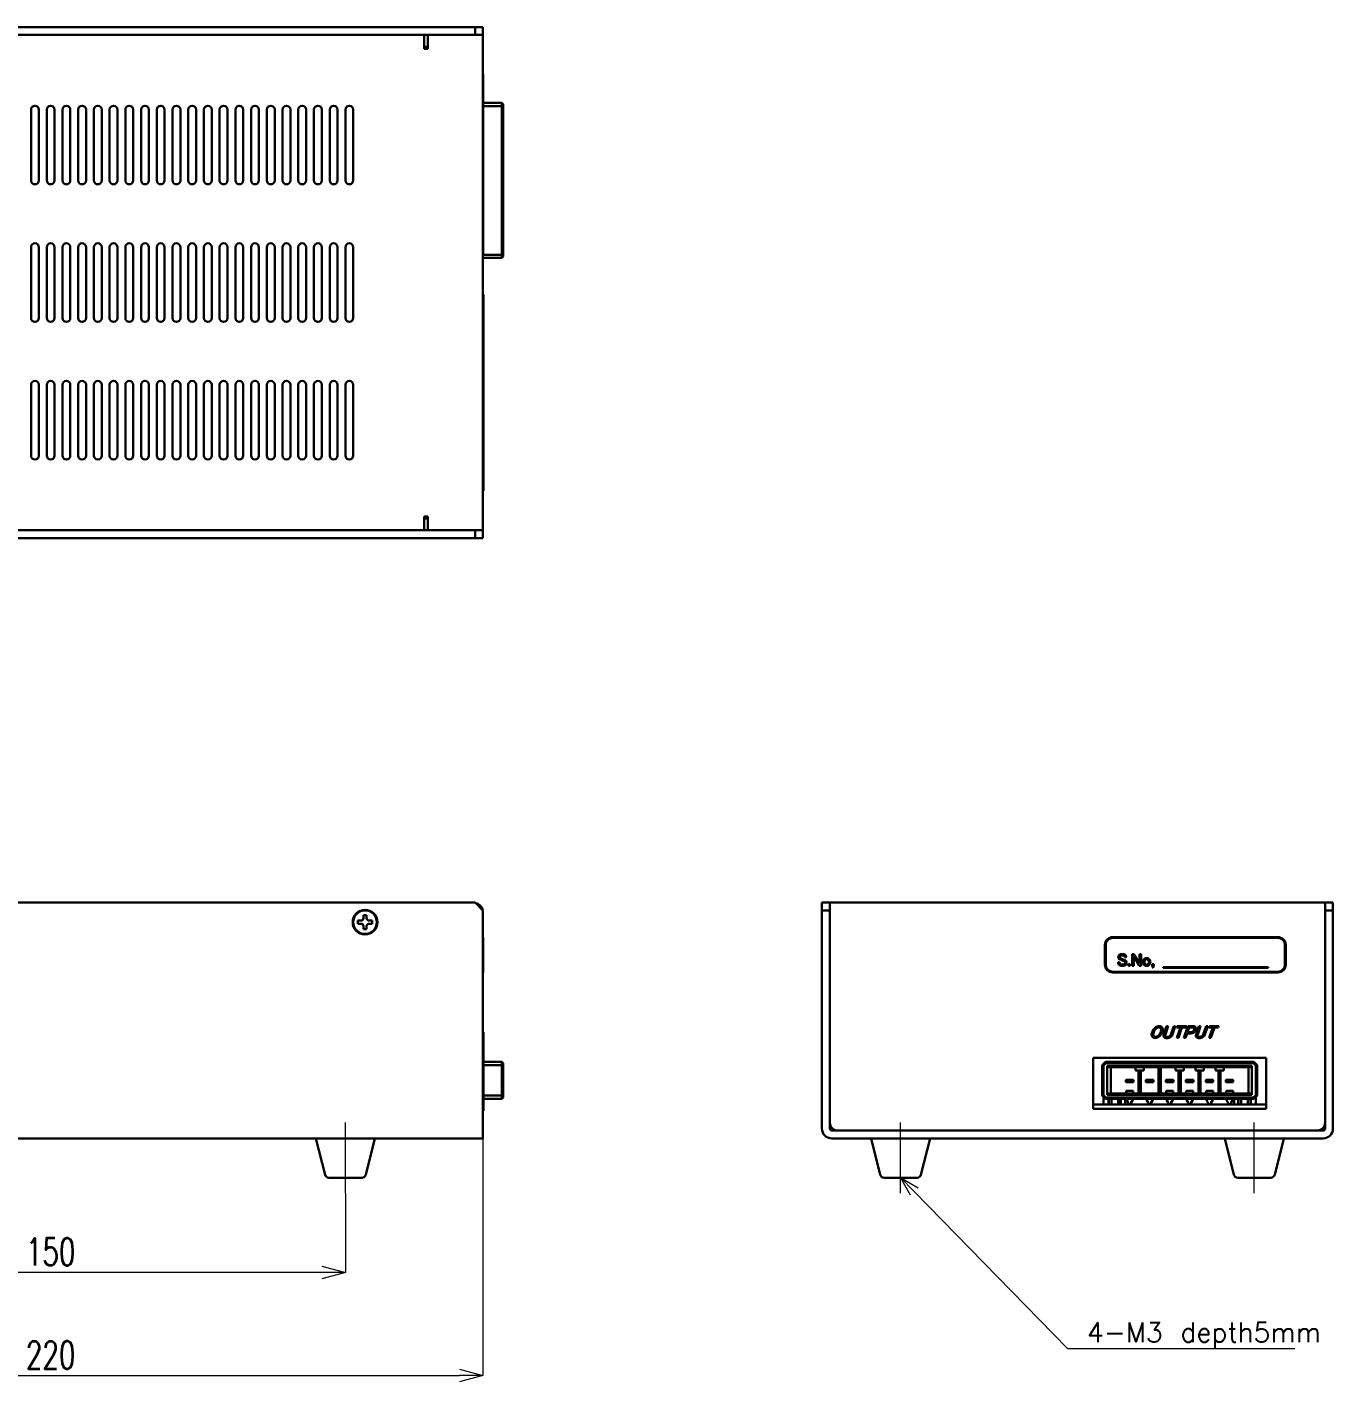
# Model space of a CAD drawing. Header units: millimetres. Extents: x 225 to 887, y 152 to 497.
# Drawn here: x 554.3 to 886.6, y 152.3 to 496.9 of the extents above; entities that cross this region are included whole.
import ezdxf
from ezdxf import colors
from ezdxf.entities.mleader import LeaderData, LeaderLine
from ezdxf.math import Vec2, Vec3

# ---------------------------------------------------------------- set-up
doc = ezdxf.new("R2010")
doc.units = ezdxf.units.MM
doc.layers.get('0').update_dxf_attribs({"lineweight": 30})
doc.layers.get('Defpoints').update_dxf_attribs({"lineweight": 9})
doc.layers.add('0 @ 2', color=7, linetype='Continuous', lineweight=30)
doc.layers.add('寸法', color=7, linetype='Continuous', lineweight=15)
doc.styles.add('SLDTEXTSTYLE0', font='TXT', dxfattribs={"width": 0.7, "bigfont": 'bigfont'})
doc.styles.get("Standard").update_dxf_attribs({"font": 'txt', "bigfont": 'extfont2.shx'})
doc.dimstyles.new('SLDDIMSTYLE0', dxfattribs={"dimtxt": 7, "dimasz": 6, "dimexe": 0, "dimexo": 0.0625, "dimgap": 1.75, "dimtad": 3, "dimdec": 4, "dimrnd": 1e-09, "dimzin": 12, "dimdsep": 46, "dimtxsty": 'SLDTEXTSTYLE0', "dimblk1": 'OPEN30', "dimblk2": 'OPEN30', "dimsah": 1, "dimcen": 0.09, "dimadec": 0, "dimazin": 3, "dimtfac": 1, "dimtdec": 4, "dimtofl": 0, "dimtmove": 0, "dimatfit": 3, "dimldrblk": 'OPEN30', "dimfxl": 1, "dimfrac": 2, "dimtolj": 1, "dimtzin": 12, "dimarcsym": 0})

# ---------------------------------------------------------------- blocks, each defined once
blk = doc.blocks.new('A$C36E85866')
for p, q in [((227.32, 280.2), (443.32, 280.2)), ((443.32, 278.2), (443.32, 280.2)), ((443.32, 280.2), (445.32, 280.2)), ((445.32, 280.2), (445.32, 278.2)), ((227.32, 278.2), (443.32, 278.2)), ((430.32, 278.2), (430.32, 275.7)), ((431.32, 278.2), (431.32, 274.7)), ((431.32, 278.2), (442.82, 278.2)), ((443.38, 278.2), (443.32, 278.2)), ((443.38, 278.2), (445.25, 278.2)), ((445.32, 278.2), (445.25, 278.2)), ((445.32, 152.2), (445.32, 278.2)), ((430.32, 274.7), (430.32, 275.7)), ((431.32, 275.2), (430.32, 275.2)), ((431.32, 274.7), (430.32, 274.7)), ((445.33, 268.2), (445.32, 268.2)), ((445.33, 268.2), (445.33, 266.2)), ((445.33, 266.2), (445.33, 224.2)), ((330.32, 259.2), (330.32, 241.2)), ((332.32, 241.2), (332.32, 259.2)), ((334.32, 259.2), (334.32, 241.2)), ((336.32, 241.2), (336.32, 259.2)), ((338.32, 259.2), (338.32, 241.2)), ((340.32, 241.2), (340.32, 259.2)), ((342.32, 259.2), (342.32, 241.2)), ((344.32, 241.2), (344.32, 259.2)), ((346.32, 259.2), (346.32, 241.2)), ((348.32, 241.2), (348.32, 259.2)), ((350.32, 259.2), (350.32, 241.2)), ((352.32, 241.2), (352.32, 259.2)), ((354.32, 259.2), (354.32, 241.2)), ((356.32, 241.2), (356.32, 259.2)), ((358.32, 259.2), (358.32, 241.2)), ((360.32, 241.2), (360.32, 259.2)), ((362.32, 259.2), (362.32, 241.2)), ((364.32, 241.2), (364.32, 259.2)), ((366.32, 259.2), (366.32, 241.2)), ((368.32, 241.2), (368.32, 259.2)), ((370.32, 259.2), (370.32, 241.2)), ((372.32, 241.2), (372.32, 259.2)), ((374.32, 259.2), (374.32, 241.2)), ((376.32, 241.2), (376.32, 259.2)), ((378.32, 259.2), (378.32, 241.2)), ((380.32, 241.2), (380.32, 259.2)), ((382.32, 259.2), (382.32, 241.2)), ((384.32, 241.2), (384.32, 259.2)), ((386.32, 259.2), (386.32, 241.2)), ((388.32, 241.2), (388.32, 259.2)), ((390.32, 259.2), (390.32, 241.2)), ((392.32, 241.2), (392.32, 259.2)), ((394.32, 259.2), (394.32, 241.2)), ((396.32, 241.2), (396.32, 259.2)), ((398.32, 259.2), (398.32, 241.2)), ((400.32, 241.2), (400.32, 259.2)), ((402.32, 259.2), (402.32, 241.2)), ((404.32, 241.2), (404.32, 259.2)), ((406.32, 259.2), (406.32, 241.2)), ((408.32, 241.2), (408.32, 259.2)), ((410.32, 259.2), (410.32, 241.2)), ((412.32, 241.2), (412.32, 259.2)), ((450.14, 260.9), (445.33, 260.9)), ((450.14, 260.1), (445.33, 260.1)), ((450.14, 260.1), (450.14, 260.9)), ((450.44, 260.6), (450.14, 260.9)), ((450.44, 259.97), (450.14, 260.1)), ((450.14, 222.3), (450.14, 260.1)), ((450.44, 260.6), (450.44, 259.97)), ((450.44, 222.42), (450.44, 259.97)), ((330.32, 224.2), (330.32, 206.2)), ((332.32, 206.2), (332.32, 224.2)), ((334.32, 224.2), (334.32, 206.2)), ((336.32, 206.2), (336.32, 224.2)), ((338.32, 224.2), (338.32, 206.2)), ((340.32, 206.2), (340.32, 224.2)), ((342.32, 224.2), (342.32, 206.2)), ((344.32, 206.2), (344.32, 224.2)), ((346.32, 224.2), (346.32, 206.2)), ((348.32, 206.2), (348.32, 224.2)), ((350.32, 224.2), (350.32, 206.2)), ((352.32, 206.2), (352.32, 224.2)), ((354.32, 224.2), (354.32, 206.2)), ((356.32, 206.2), (356.32, 224.2)), ((358.32, 224.2), (358.32, 206.2)), ((360.32, 206.2), (360.32, 224.2)), ((362.32, 224.2), (362.32, 206.2)), ((364.32, 206.2), (364.32, 224.2)), ((366.32, 224.2), (366.32, 206.2)), ((368.32, 206.2), (368.32, 224.2)), ((370.32, 224.2), (370.32, 206.2)), ((372.32, 206.2), (372.32, 224.2)), ((374.32, 224.2), (374.32, 206.2)), ((376.32, 206.2), (376.32, 224.2)), ((378.32, 224.2), (378.32, 206.2)), ((380.32, 206.2), (380.32, 224.2)), ((382.32, 224.2), (382.32, 206.2)), ((384.32, 206.2), (384.32, 224.2)), ((386.32, 224.2), (386.32, 206.2)), ((388.32, 206.2), (388.32, 224.2)), ((390.32, 224.2), (390.32, 206.2)), ((392.32, 206.2), (392.32, 224.2)), ((394.32, 224.2), (394.32, 206.2)), ((396.32, 206.2), (396.32, 224.2)), ((398.32, 224.2), (398.32, 206.2)), ((400.32, 206.2), (400.32, 224.2)), ((402.32, 224.2), (402.32, 206.2)), ((404.32, 206.2), (404.32, 224.2)), ((406.32, 224.2), (406.32, 206.2)), ((408.32, 206.2), (408.32, 224.2)), ((410.32, 224.2), (410.32, 206.2)), ((412.32, 206.2), (412.32, 224.2)), ((445.33, 224.2), (445.33, 222.2)), ((445.33, 222.2), (445.32, 222.2)), ((445.32, 221.5), (450.14, 221.5)), ((445.33, 222.3), (450.14, 222.3)), ((450.14, 222.3), (450.44, 222.42)), ((450.14, 221.5), (450.14, 222.3)), ((450.14, 221.5), (450.44, 221.8)), ((450.44, 222.42), (450.44, 221.8)), ((445.42, 212.2), (445.32, 212.2)), ((445.42, 212.2), (445.42, 162.2)), ((445.42, 202.57), (445.42, 202.57)), ((445.42, 194.46), (445.42, 194.46)), ((330.32, 189.2), (330.32, 171.2)), ((332.32, 171.2), (332.32, 189.2)), ((334.32, 189.2), (334.32, 171.2)), ((336.32, 171.2), (336.32, 189.2)), ((338.32, 189.2), (338.32, 171.2)), ((340.32, 171.2), (340.32, 189.2)), ((342.32, 189.2), (342.32, 171.2)), ((344.32, 171.2), (344.32, 189.2)), ((346.32, 189.2), (346.32, 171.2)), ((348.32, 171.2), (348.32, 189.2)), ((350.32, 189.2), (350.32, 171.2)), ((352.32, 171.2), (352.32, 189.2)), ((354.32, 189.2), (354.32, 171.2)), ((356.32, 171.2), (356.32, 189.2)), ((358.32, 189.2), (358.32, 171.2)), ((360.32, 171.2), (360.32, 189.2)), ((362.32, 189.2), (362.32, 171.2)), ((364.32, 171.2), (364.32, 189.2)), ((366.32, 189.2), (366.32, 171.2)), ((368.32, 171.2), (368.32, 189.2)), ((370.32, 189.2), (370.32, 171.2)), ((372.32, 171.2), (372.32, 189.2)), ((374.32, 189.2), (374.32, 171.2)), ((376.32, 171.2), (376.32, 189.2)), ((378.32, 189.2), (378.32, 171.2)), ((380.32, 171.2), (380.32, 189.2)), ((382.32, 189.2), (382.32, 171.2)), ((384.32, 171.2), (384.32, 189.2)), ((386.32, 189.2), (386.32, 171.2)), ((388.32, 171.2), (388.32, 189.2)), ((390.32, 189.2), (390.32, 171.2)), ((392.32, 171.2), (392.32, 189.2)), ((394.32, 189.2), (394.32, 171.2)), ((396.32, 171.2), (396.32, 189.2)), ((398.32, 189.2), (398.32, 171.2)), ((400.32, 171.2), (400.32, 189.2)), ((402.32, 189.2), (402.32, 171.2)), ((404.32, 171.2), (404.32, 189.2)), ((406.32, 189.2), (406.32, 171.2)), ((408.32, 171.2), (408.32, 189.2)), ((410.32, 189.2), (410.32, 171.2)), ((412.32, 171.2), (412.32, 189.2)), ((445.42, 187.3), (445.42, 187.3)), ((445.42, 162.2), (445.32, 162.2)), ((430.32, 155.7), (431.32, 155.7)), ((430.32, 154.7), (430.32, 155.7)), ((430.32, 155.2), (431.32, 155.2)), ((431.32, 155.7), (431.32, 152.2)), ((227.32, 152.2), (443.32, 152.2)), ((430.32, 154.7), (430.32, 152.2)), ((431.32, 152.2), (442.82, 152.2)), ((443.32, 150.2), (443.32, 152.2)), ((443.32, 152.2), (443.38, 152.2)), ((443.38, 152.2), (445.25, 152.2)), ((445.25, 152.2), (445.32, 152.2)), ((445.32, 152.2), (445.32, 150.2)), ((227.32, 150.2), (443.32, 150.2)), ((445.32, 150.2), (443.32, 150.2)), ((227.32, 57.5), (443.32, 57.5)), ((445.32, 55.5), (443.32, 57.5)), ((445.32, 55.5), (445.32, 0)), ((531.58, 55.5), (531.58, 57.5)), ((531.58, 57.5), (533.58, 57.5)), ((531.58, 55.5), (531.58, 0)), ((533.58, 55.5), (531.58, 55.5)), ((533.58, 57.5), (659.58, 57.5)), ((533.58, 57.5), (533.58, 57.44)), ((533.58, 57.44), (533.58, 55.56)), ((533.58, 55.56), (533.58, 55.5)), ((533.58, 55.5), (533.58, 0)), ((659.58, 57.44), (659.58, 57.5)), ((659.58, 57.5), (661.58, 57.5)), ((659.58, 57.44), (659.58, 55.56)), ((659.58, 55.5), (659.58, 55.56)), ((661.58, 55.5), (659.58, 55.5)), ((659.58, 0), (659.58, 55.5)), ((661.58, 57.5), (661.58, 55.5)), ((661.58, 0), (661.58, 55.5)), ((414.32, 52.9), (413.52, 52.9)), ((413.52, 52.9), (413.52, 52.1)), ((413.52, 52.1), (414.32, 52.1)), ((415.72, 54.3), (414.92, 54.3)), ((414.92, 54.3), (414.92, 53.5)), ((415.72, 53.5), (415.72, 54.3)), ((417.12, 52.9), (416.32, 52.9)), ((416.32, 52.1), (417.12, 52.1)), ((417.12, 52.1), (417.12, 52.9)), ((533.58, 55), (533.58, 1.5)), ((659.58, 55), (659.58, 1.5)), ((414.92, 51.5), (414.92, 50.7)), ((414.92, 50.7), (415.72, 50.7)), ((415.72, 50.7), (415.72, 51.5)), ((445.33, 48.71), (445.32, 48.71)), ((445.33, 48.71), (445.33, 46.71)), ((647.58, 48.71), (605.58, 48.71)), ((647.58, 48.51), (605.58, 48.51)), ((445.33, 46.71), (445.33, 41.71)), ((531.53, 47.5), (531.58, 47.5)), ((531.53, 7.5), (531.53, 47.5)), ((603.58, 46.71), (603.58, 41.71)), ((603.78, 46.71), (603.78, 41.71)), ((649.38, 41.71), (649.38, 46.71)), ((649.58, 41.71), (649.58, 46.71)), ((445.33, 41.71), (445.33, 39.71)), ((606.9, 42.34), (607.3, 42.34)), ((609.02, 43.56), (608.62, 43.56)), ((609.56, 41.79), (609.98, 41.79)), ((609.56, 41.38), (609.56, 41.79)), ((609.98, 41.38), (609.56, 41.38)), ((609.98, 41.79), (609.98, 41.38)), ((610.52, 44.38), (610.97, 44.38)), ((610.52, 41.41), (610.52, 44.38)), ((610.93, 41.41), (610.52, 41.41)), ((612.32, 41.41), (610.93, 43.75)), ((610.93, 43.75), (610.93, 41.41)), ((610.97, 44.38), (612.35, 42.03)), ((612.76, 41.41), (612.32, 41.41)), ((612.35, 42.03), (612.35, 44.38)), ((612.35, 44.38), (612.76, 44.38)), ((612.76, 44.38), (612.76, 41.41)), ((615.58, 41.38), (615.58, 41.79)), ((615.58, 41.79), (615.99, 41.79)), ((615.76, 41.38), (615.58, 41.38)), ((615.59, 40.94), (615.76, 41.38)), ((615.99, 41.41), (615.76, 40.94)), ((615.99, 41.79), (615.99, 41.41)), ((445.33, 39.71), (445.32, 39.71)), ((605.58, 39.91), (647.58, 39.91)), ((605.58, 39.71), (647.58, 39.71)), ((615.76, 40.94), (615.59, 40.94)), ((645.1, 41.05), (618.4, 41.05)), ((618.4, 41.05), (618.4, 40.85)), ((618.4, 40.85), (645.1, 40.85)), ((645.1, 40.85), (645.1, 41.05)), ((531.53, 35.06), (531.53, 35.06)), ((531.53, 34.59), (531.53, 34.59)), ((531.53, 34.52), (531.53, 34.52)), ((531.53, 31.26), (531.53, 31.26)), ((445.33, 26.06), (445.32, 26.06)), ((445.33, 25.69), (445.32, 25.69)), ((445.33, 24.55), (445.32, 24.55)), ((445.42, 24.5), (445.32, 24.5)), ((445.42, 24.5), (445.42, 4.5)), ((618.53, 23.92), (619.24, 26.02)), ((619.65, 26.02), (618.95, 23.94)), ((619.24, 26.02), (619.65, 26.02)), ((620.36, 23.94), (621.07, 26.02)), ((621.48, 26.02), (620.76, 23.92)), ((621.07, 26.02), (621.48, 26.02)), ((621.79, 25.69), (621.91, 26.02)), ((622.77, 25.69), (621.79, 25.69)), ((621.88, 23.05), (622.77, 25.69)), ((621.91, 26.02), (624.29, 26.02)), ((623.18, 25.69), (622.29, 23.05)), ((624.17, 25.69), (623.18, 25.69)), ((623.68, 23.05), (624.69, 26.02)), ((624.48, 24.22), (624.09, 23.05)), ((624.29, 26.02), (624.17, 25.69)), ((625.47, 24.22), (624.48, 24.22)), ((624.99, 25.69), (624.6, 24.55)), ((624.6, 24.55), (625.5, 24.55)), ((624.69, 26.02), (626.09, 26.02)), ((625.89, 25.69), (624.99, 25.69)), ((626.77, 23.92), (627.48, 26.02)), ((627.89, 26.02), (627.18, 23.94)), ((627.48, 26.02), (627.89, 26.02)), ((628.6, 23.94), (629.3, 26.02)), ((629.72, 26.02), (629, 23.92)), ((629.3, 26.02), (629.72, 26.02)), ((630.03, 25.69), (630.14, 26.02)), ((631.01, 25.69), (630.03, 25.69)), ((630.11, 23.05), (631.01, 25.69)), ((630.14, 26.02), (632.52, 26.02)), ((631.42, 25.69), (630.52, 23.05)), ((632.41, 25.69), (631.42, 25.69)), ((632.52, 26.02), (632.41, 25.69)), ((622.29, 23.05), (621.88, 23.05)), ((624.09, 23.05), (623.68, 23.05)), ((630.52, 23.05), (630.11, 23.05)), ((644.58, 18), (600.58, 18)), ((600.58, 18), (600.58, 5)), ((644.58, 5), (644.58, 18)), ((445.42, 16.95), (450.14, 16.95)), ((445.42, 16.15), (450.14, 16.15)), ((450.14, 16.15), (450.14, 16.95)), ((450.14, 16.95), (450.44, 16.65)), ((450.14, 8.4), (450.14, 16.15)), ((450.14, 16.15), (450.44, 16.03)), ((450.44, 16.65), (450.44, 16.03)), ((450.44, 16.03), (450.44, 8.52)), ((531.53, 16.53), (531.53, 16.53)), ((531.53, 16.4), (531.53, 16.4)), ((531.53, 16.35), (531.53, 16.35)), ((531.53, 16.03), (531.53, 16.03)), ((602.88, 16.15), (603.68, 16.95)), ((602.88, 8.4), (602.88, 16.15)), ((602.88, 16.15), (603.18, 16.03)), ((603.8, 16.65), (603.18, 16.03)), ((603.18, 16.03), (603.18, 8.52)), ((603.68, 16.95), (603.8, 16.65)), ((603.68, 16.95), (641.48, 16.95)), ((603.8, 16.65), (641.36, 16.65)), ((604.16, 15.95), (640.99, 15.95)), ((604.16, 15.95), (604.46, 15.65)), ((604.16, 8.6), (604.16, 15.95)), ((604.46, 15.65), (640.69, 15.65)), ((605.06, 8.9), (605.06, 15.65)), ((611.37, 14.75), (611.37, 15.65)), ((611.37, 14.75), (613.47, 14.75)), ((612.15, 8.9), (612.15, 14.75)), ((612.69, 14.75), (612.69, 8.9)), ((613.47, 14.75), (613.47, 15.65)), ((617.23, 15.65), (617.23, 8.9)), ((617.77, 8.9), (617.77, 15.65)), ((621.53, 14.75), (621.53, 15.65)), ((621.53, 14.75), (623.63, 14.75)), ((622.31, 8.9), (622.31, 14.75)), ((622.85, 14.75), (622.85, 8.9)), ((623.63, 14.75), (623.63, 15.65)), ((626.61, 14.75), (626.61, 15.65)), ((626.61, 14.75), (628.71, 14.75)), ((627.39, 8.9), (627.39, 14.75)), ((627.93, 14.75), (627.93, 8.9)), ((628.71, 14.75), (628.71, 15.65)), ((631.69, 14.75), (631.69, 15.65)), ((631.69, 14.75), (633.79, 14.75)), ((632.47, 8.9), (632.47, 14.75)), ((633.01, 14.75), (633.01, 8.9)), ((633.79, 14.75), (633.79, 15.65)), ((640.09, 15.65), (640.09, 8.9)), ((640.99, 15.95), (640.69, 15.65)), ((640.99, 15.95), (640.99, 8.6)), ((641.36, 16.65), (641.48, 16.95)), ((641.98, 16.03), (641.36, 16.65)), ((641.48, 16.95), (642.28, 16.15)), ((641.98, 16.03), (642.28, 16.15)), ((641.98, 8.52), (641.98, 16.03)), ((642.28, 16.15), (642.28, 8.4)), ((445.42, 12.07), (445.42, 12.07)), ((445.42, 11.65), (445.42, 11.65)), ((531.53, 13.3), (531.53, 13.3)), ((531.53, 13.08), (531.53, 13.08)), ((531.53, 12.47), (531.53, 12.47)), ((608.93, 11.78), (608.93, 12.42)), ((608.93, 12.42), (610.83, 12.42)), ((610.83, 11.78), (608.93, 11.78)), ((610.83, 11.78), (610.83, 12.42)), ((614.01, 12.42), (615.91, 12.42)), ((614.01, 11.78), (614.01, 12.42)), ((615.91, 11.78), (614.01, 11.78)), ((615.91, 11.78), (615.91, 12.42)), ((619.09, 11.78), (619.09, 12.42)), ((619.09, 12.42), (620.99, 12.42)), ((620.99, 11.78), (619.09, 11.78)), ((620.99, 11.78), (620.99, 12.42)), ((624.17, 11.78), (624.17, 12.42)), ((624.17, 12.42), (626.07, 12.42)), ((626.07, 11.78), (624.17, 11.78)), ((626.07, 11.78), (626.07, 12.42)), ((629.25, 11.78), (629.25, 12.42)), ((629.25, 12.42), (631.15, 12.42)), ((631.15, 11.78), (629.25, 11.78)), ((631.15, 11.78), (631.15, 12.42)), ((634.33, 11.78), (634.33, 12.42)), ((634.33, 12.42), (636.23, 12.42)), ((636.23, 11.78), (634.33, 11.78)), ((636.23, 11.78), (636.23, 12.42)), ((445.42, 8.72), (445.42, 8.72)), ((445.42, 8.4), (450.14, 8.4)), ((445.42, 7.6), (450.14, 7.6)), ((450.44, 8.52), (450.14, 8.4)), ((450.14, 8.4), (450.14, 7.6)), ((450.44, 7.9), (450.14, 7.6)), ((450.44, 8.52), (450.44, 7.9)), ((531.53, 7.5), (531.58, 7.5)), ((603.18, 8.52), (602.88, 8.4)), ((602.88, 8.4), (603.68, 7.6)), ((603.18, 8.52), (603.8, 7.9)), ((603.18, 6.1), (603.18, 8.1)), ((603.8, 7.9), (603.68, 7.6)), ((603.68, 7.6), (641.48, 7.6)), ((603.8, 7.9), (641.36, 7.9)), ((604.16, 8.6), (604.46, 8.9)), ((640.99, 8.6), (604.16, 8.6)), ((640.69, 8.9), (604.46, 8.9)), ((604.49, 6.1), (604.49, 7.6)), ((604.57, 7.6), (604.57, 6.1)), ((605.21, 6.1), (605.21, 7.6)), ((606.93, 7.6), (606.93, 6.1)), ((607.57, 6.1), (607.57, 7.6)), ((607.64, 7.6), (607.64, 6.1)), ((608.72, 6.1), (608.72, 7.6)), ((610.78, 9.6), (608.98, 9.6)), ((608.98, 9.6), (608.98, 8.9)), ((609.08, 7.33), (609.08, 7.6)), ((609.56, 6.5), (609.08, 7.33)), ((610.2, 6.5), (610.68, 7.33)), ((610.68, 7.33), (610.68, 7.6)), ((610.78, 9.6), (610.78, 8.9)), ((614.16, 7.33), (614.16, 7.6)), ((614.16, 7.33), (614.64, 6.5)), ((615.28, 6.5), (615.76, 7.33)), ((615.76, 7.33), (615.76, 7.6)), ((620.94, 9.6), (619.14, 9.6)), ((619.14, 9.6), (619.14, 8.9)), ((619.24, 7.33), (619.24, 7.6)), ((619.24, 7.33), (619.72, 6.5)), ((620.36, 6.5), (620.84, 7.33)), ((620.84, 7.33), (620.84, 7.6)), ((620.94, 9.6), (620.94, 8.9)), ((626.02, 9.6), (624.22, 9.6)), ((624.22, 9.6), (624.22, 8.9)), ((624.32, 7.33), (624.32, 7.6)), ((624.32, 7.33), (624.8, 6.5)), ((625.44, 6.5), (625.92, 7.33)), ((625.92, 7.33), (625.92, 7.6)), ((626.02, 9.6), (626.02, 8.9)), ((631.1, 9.6), (629.3, 9.6)), ((629.3, 9.6), (629.3, 8.9)), ((629.4, 7.33), (629.4, 7.6)), ((629.4, 7.33), (629.88, 6.5)), ((630.52, 6.5), (631, 7.33)), ((631, 7.33), (631, 7.6)), ((631.1, 9.6), (631.1, 8.9)), ((634.38, 9.6), (634.38, 8.9)), ((636.18, 9.6), (634.38, 9.6)), ((634.48, 7.33), (634.48, 7.6)), ((634.96, 6.5), (634.48, 7.33)), ((635.6, 6.5), (636.08, 7.33)), ((636.08, 7.33), (636.08, 7.6)), ((636.18, 9.6), (636.18, 8.9)), ((636.44, 6.1), (636.44, 7.6)), ((637.51, 6.1), (637.51, 7.6)), ((637.59, 7.6), (637.59, 6.1)), ((638.23, 6.1), (638.23, 7.6)), ((639.95, 7.6), (639.95, 6.1)), ((640.59, 6.1), (640.59, 7.6)), ((640.66, 7.6), (640.66, 6.1)), ((640.69, 8.9), (640.99, 8.6)), ((641.36, 7.9), (641.98, 8.52)), ((641.36, 7.9), (641.48, 7.6)), ((641.48, 7.6), (642.28, 8.4)), ((641.98, 8.52), (642.28, 8.4)), ((641.98, 8.1), (641.98, 6.1)), ((445.42, 4.5), (445.32, 4.5)), ((600.58, 6.1), (603.18, 6.1)), ((600.58, 5), (644.58, 5)), ((603.18, 6.1), (604.49, 6.1)), ((604.49, 6.1), (607.64, 6.1)), ((608.72, 6.1), (607.64, 6.1)), ((608.72, 6.1), (636.44, 6.1)), ((609.56, 6.1), (609.56, 6.5)), ((610.2, 6.1), (610.2, 6.5)), ((614.64, 6.5), (614.64, 6.1)), ((615.28, 6.1), (615.28, 6.5)), ((619.72, 6.5), (619.72, 6.1)), ((620.36, 6.1), (620.36, 6.5)), ((624.8, 6.5), (624.8, 6.1)), ((625.44, 6.1), (625.44, 6.5)), ((629.88, 6.5), (629.88, 6.1)), ((630.52, 6.1), (630.52, 6.5)), ((634.96, 6.1), (634.96, 6.5)), ((635.6, 6.1), (635.6, 6.5)), ((637.51, 6.1), (636.44, 6.1)), ((637.51, 6.1), (640.66, 6.1)), ((641.98, 6.1), (640.66, 6.1)), ((641.98, 6.1), (644.58, 6.1)), ((445.32, 0), (445.32, -2.5)), ((533.69, 0.85), (533.58, 0.85)), ((659.47, 0.85), (659.58, 0.85)), ((225.32, -2.5), (445.32, -2.5)), ((402.82, -2.5), (405.13, -11.74)), ((415.51, -11.74), (417.82, -2.5)), ((534.08, -0.5), (659.08, -0.5)), ((534.08, -2.5), (659.08, -2.5)), ((534.93, -0.39), (534.93, -0.5)), ((535.58, -0.5), (657.58, -0.5)), ((544.08, -2.5), (546.39, -11.74)), ((556.77, -11.74), (559.08, -2.5)), ((634.08, -2.5), (636.39, -11.74)), ((646.77, -11.74), (649.08, -2.5)), ((658.23, -0.39), (658.23, -0.5)), ((414.54, -12.5), (406.1, -12.5)), ((553.89, -12.5), (547.36, -12.5)), ((555.8, -12.5), (553.89, -12.5)), ((645.8, -12.5), (637.36, -12.5))]:
    blk.add_line(p, q)
for radius in [3.15, 3]:
    blk.add_circle((415.32, 52.5), radius)
for centre, radius, start, end in [((331.32, 259.2), 1, 0, 180), ((335.32, 259.2), 1, 0, 180), ((339.32, 259.2), 1, 0, 180), ((343.32, 259.2), 1, 0, 180), ((347.32, 259.2), 1, 0, 180), ((351.32, 259.2), 1, 0, 180), ((355.32, 259.2), 1, 0, 180), ((359.32, 259.2), 1, 0, 180), ((363.32, 259.2), 1, 0, 180), ((367.32, 259.2), 1, 0, 180), ((371.32, 259.2), 1, 0, 180), ((375.32, 259.2), 1, 0, 180), ((379.32, 259.2), 1, 0, 180), ((383.32, 259.2), 1, 0, 180), ((387.32, 259.2), 1, 0, 180), ((391.32, 259.2), 1, 0, 180), ((395.32, 259.2), 1, 0, 180), ((399.32, 259.2), 1, 0, 180), ((403.32, 259.2), 1, 0, 180), ((407.32, 259.2), 1, 0, 180), ((411.32, 259.2), 1, 0, 180), ((331.32, 241.2), 1, 180, 0), ((335.32, 241.2), 1, 180, 0), ((339.32, 241.2), 1, 180, 0), ((343.32, 241.2), 1, 180, 0), ((347.32, 241.2), 1, 180, 0), ((351.32, 241.2), 1, 180, 0), ((355.32, 241.2), 1, 180, 0), ((359.32, 241.2), 1, 180, 0), ((363.32, 241.2), 1, 180, 0), ((367.32, 241.2), 1, 180, 0), ((371.32, 241.2), 1, 180, 0), ((375.32, 241.2), 1, 180, 0), ((379.32, 241.2), 1, 180, 0), ((383.32, 241.2), 1, 180, 0), ((387.32, 241.2), 1, 180, 0), ((391.32, 241.2), 1, 180, 0), ((395.32, 241.2), 1, 180, 0), ((399.32, 241.2), 1, 180, 0), ((403.32, 241.2), 1, 180, 0), ((407.32, 241.2), 1, 180, 0), ((411.32, 241.2), 1, 180, 0), ((331.32, 224.2), 1, 0, 180), ((335.32, 224.2), 1, 0, 180), ((339.32, 224.2), 1, 0, 180), ((343.32, 224.2), 1, 0, 180), ((347.32, 224.2), 1, 0, 180), ((351.32, 224.2), 1, 0, 180), ((355.32, 224.2), 1, 0, 180), ((359.32, 224.2), 1, 0, 180), ((363.32, 224.2), 1, 0, 180), ((367.32, 224.2), 1, 0, 180), ((371.32, 224.2), 1, 0, 180), ((375.32, 224.2), 1, 0, 180), ((379.32, 224.2), 1, 0, 180), ((383.32, 224.2), 1, 0, 180), ((387.32, 224.2), 1, 0, 180), ((391.32, 224.2), 1, 0, 180), ((395.32, 224.2), 1, 0, 180), ((399.32, 224.2), 1, 0, 180), ((403.32, 224.2), 1, 0, 180), ((407.32, 224.2), 1, 0, 180), ((411.32, 224.2), 1, 0, 180), ((331.32, 206.2), 1, 180, 0), ((335.32, 206.2), 1, 180, 0), ((339.32, 206.2), 1, 180, 0), ((343.32, 206.2), 1, 180, 0), ((347.32, 206.2), 1, 180, 0), ((351.32, 206.2), 1, 180, 0), ((355.32, 206.2), 1, 180, 0), ((359.32, 206.2), 1, 180, 0), ((363.32, 206.2), 1, 180, 0), ((367.32, 206.2), 1, 180, 0), ((371.32, 206.2), 1, 180, 0), ((375.32, 206.2), 1, 180, 0), ((379.32, 206.2), 1, 180, 0), ((383.32, 206.2), 1, 180, 0), ((387.32, 206.2), 1, 180, 0), ((391.32, 206.2), 1, 180, 0), ((395.32, 206.2), 1, 180, 0), ((399.32, 206.2), 1, 180, 0), ((403.32, 206.2), 1, 180, 0), ((407.32, 206.2), 1, 180, 0), ((411.32, 206.2), 1, 180, 0), ((331.32, 189.2), 1, 0, 180), ((335.32, 189.2), 1, 0, 180), ((339.32, 189.2), 1, 0, 180), ((343.32, 189.2), 1, 0, 180), ((347.32, 189.2), 1, 0, 180), ((351.32, 189.2), 1, 0, 180), ((355.32, 189.2), 1, 0, 180), ((359.32, 189.2), 1, 0, 180), ((363.32, 189.2), 1, 0, 180), ((367.32, 189.2), 1, 0, 180), ((371.32, 189.2), 1, 0, 180), ((375.32, 189.2), 1, 0, 180), ((379.32, 189.2), 1, 0, 180), ((383.32, 189.2), 1, 0, 180), ((387.32, 189.2), 1, 0, 180), ((391.32, 189.2), 1, 0, 180), ((395.32, 189.2), 1, 0, 180), ((399.32, 189.2), 1, 0, 180), ((403.32, 189.2), 1, 0, 180), ((407.32, 189.2), 1, 0, 180), ((411.32, 189.2), 1, 0, 180), ((331.32, 171.2), 1, 180, 0), ((335.32, 171.2), 1, 180, 0), ((339.32, 171.2), 1, 180, 0), ((343.32, 171.2), 1, 180, 0), ((347.32, 171.2), 1, 180, 0), ((351.32, 171.2), 1, 180, 0), ((355.32, 171.2), 1, 180, 0), ((359.32, 171.2), 1, 180, 0), ((363.32, 171.2), 1, 180, 0), ((367.32, 171.2), 1, 180, 0), ((371.32, 171.2), 1, 180, 0), ((375.32, 171.2), 1, 180, 0), ((379.32, 171.2), 1, 180, 0), ((383.32, 171.2), 1, 180, 0), ((387.32, 171.2), 1, 180, 0), ((391.32, 171.2), 1, 180, 0), ((395.32, 171.2), 1, 180, 0), ((399.32, 171.2), 1, 180, 0), ((403.32, 171.2), 1, 180, 0), ((407.32, 171.2), 1, 180, 0), ((411.32, 171.2), 1, 180, 0), ((442.82, 55), 2.5, 13.0519, 76.9481), ((414.32, 53.5), 0.6, 270, 0), ((414.32, 51.5), 0.6, 0, 90), ((416.32, 53.5), 0.6, 180, 270), ((416.32, 51.5), 0.6, 90, 180), ((605.58, 46.71), 2, 90, 180), ((605.58, 46.71), 1.8, 90, 180), ((647.58, 46.71), 2, 0, 90), ((647.58, 46.71), 1.8, 0, 90), ((605.58, 41.71), 2, 180, 270), ((605.58, 41.71), 1.8, 180, 270), ((647.58, 41.71), 2, 270, 0), ((647.58, 41.71), 1.8, 270, 0), ((534.08, 0), 2.5, 180, 270), ((535.58, 1.5), 2, 180, 270), ((534.08, 0), 0.5, 180, 270), ((657.58, 1.5), 2, 270, 0), ((659.08, 0), 0.5, 270, 0), ((659.08, 0), 2.5, 270, 0), ((406.1, -11.5), 1, 194.0362, 270), ((414.54, -11.5), 1, 270, 345.9638), ((547.36, -11.5), 1, 194.0362, 270), ((555.8, -11.5), 1, 270, 345.9638), ((637.36, -11.5), 1, 194.0362, 270), ((645.8, -11.5), 1, 270, 345.9638)]:
    blk.add_arc(centre, radius, start, end)
for points, knots in [([(607.12, 41.68), (607.05, 41.8), (606.91, 42), (606.9, 42.24), (606.9, 42.34)], [0, 0, 0, 0, 0.557737, 1, 1, 1, 1]), ([(606.97, 43.6), (606.98, 43.72), (607.01, 43.93), (607.15, 44.1), (607.21, 44.17)], [0, 0, 0, 0, 0.558987, 1, 1, 1, 1]), ([(607.12, 43.18), (607.07, 43.25), (606.98, 43.37), (606.97, 43.53), (606.97, 43.6)], [0, 0, 0, 0, 0.55839, 1, 1, 1, 1]), ([(607.37, 43.02), (607.32, 43.04), (607.23, 43.08), (607.16, 43.15), (607.12, 43.18)], [0, 0, 0, 0, 0.559893, 1, 1, 1, 1]), ([(608.01, 41.37), (607.83, 41.38), (607.5, 41.4), (607.24, 41.6), (607.12, 41.68)], [0, 0, 0, 0, 0.560536, 1, 1, 1, 1]), ([(607.21, 44.17), (607.27, 44.22), (607.39, 44.31), (607.65, 44.4), (607.84, 44.41), (607.96, 44.41)], [0, 0, 0, 0, 0.27965, 0.559738, 1, 1, 1, 1]), ([(607.3, 42.34), (607.3, 42.25), (607.3, 42.09), (607.4, 41.95), (607.44, 41.89)], [0, 0, 0, 0, 0.561521, 1, 1, 1, 1]), ([(607.49, 43.93), (607.45, 43.88), (607.38, 43.8), (607.37, 43.69), (607.37, 43.65)], [0, 0, 0, 0, 0.559586, 1, 1, 1, 1]), ([(607.37, 43.65), (607.37, 43.6), (607.37, 43.52), (607.42, 43.45), (607.44, 43.42)], [0, 0, 0, 0, 0.561258, 1, 1, 1, 1]), ([(607.87, 42.8), (607.78, 42.84), (607.61, 42.91), (607.44, 42.99), (607.37, 43.02)], [0, 0, 0, 0, 0.560003, 1, 1, 1, 1]), ([(607.44, 43.42), (607.49, 43.38), (607.59, 43.31), (607.7, 43.27), (607.75, 43.25)], [0, 0, 0, 0, 0.559247, 1, 1, 1, 1]), ([(607.44, 41.89), (607.48, 41.86), (607.58, 41.78), (607.78, 41.71), (607.93, 41.71), (608.03, 41.7)], [0, 0, 0, 0, 0.279622, 0.559703, 1, 1, 1, 1]), ([(607.99, 44.06), (607.89, 44.06), (607.71, 44.06), (607.56, 43.97), (607.49, 43.93)], [0, 0, 0, 0, 0.562222, 1, 1, 1, 1]), ([(607.75, 43.25), (607.92, 43.17), (608.22, 43.04), (608.52, 42.91), (608.65, 42.85)], [0, 0, 0, 0, 0.559999, 1, 1, 1, 1]), ([(608.32, 42.59), (608.24, 42.63), (608.09, 42.7), (607.94, 42.77), (607.87, 42.8)], [0, 0, 0, 0, 0.559987, 1, 1, 1, 1]), ([(607.96, 44.41), (608.13, 44.4), (608.43, 44.39), (608.67, 44.21), (608.78, 44.13)], [0, 0, 0, 0, 0.560794, 1, 1, 1, 1]), ([(608.48, 43.91), (608.4, 43.96), (608.25, 44.06), (608.07, 44.06), (607.99, 44.06)], [0, 0, 0, 0, 0.557341, 1, 1, 1, 1]), ([(608.86, 41.63), (608.79, 41.58), (608.66, 41.47), (608.36, 41.39), (608.14, 41.38), (608.01, 41.37)], [0, 0, 0, 0, 0.279499, 0.559628, 1, 1, 1, 1]), ([(608.03, 41.7), (608.14, 41.71), (608.34, 41.71), (608.5, 41.83), (608.57, 41.88)], [0, 0, 0, 0, 0.561213, 1, 1, 1, 1]), ([(608.6, 42.41), (608.55, 42.45), (608.47, 42.52), (608.37, 42.57), (608.32, 42.59)], [0, 0, 0, 0, 0.559513, 1, 1, 1, 1]), ([(608.62, 43.56), (608.61, 43.63), (608.6, 43.76), (608.52, 43.86), (608.48, 43.91)], [0, 0, 0, 0, 0.559464, 1, 1, 1, 1]), ([(608.57, 41.88), (608.61, 41.92), (608.68, 42), (608.7, 42.11), (608.71, 42.15)], [0, 0, 0, 0, 0.560858, 1, 1, 1, 1]), ([(608.71, 42.15), (608.7, 42.21), (608.69, 42.31), (608.63, 42.38), (608.6, 42.41)], [0, 0, 0, 0, 0.559522, 1, 1, 1, 1]), ([(608.65, 42.85), (608.71, 42.82), (608.8, 42.78), (608.88, 42.71), (608.91, 42.67)], [0, 0, 0, 0, 0.5597, 1, 1, 1, 1]), ([(608.78, 44.13), (608.85, 44.04), (608.99, 43.87), (609.01, 43.66), (609.02, 43.56)], [0, 0, 0, 0, 0.55935, 1, 1, 1, 1]), ([(609.11, 42.22), (609.09, 42.1), (609.07, 41.88), (608.93, 41.71), (608.86, 41.63)], [0, 0, 0, 0, 0.559213, 1, 1, 1, 1]), ([(608.91, 42.67), (608.98, 42.6), (609.08, 42.47), (609.1, 42.3), (609.11, 42.22)], [0, 0, 0, 0, 0.559255, 1, 1, 1, 1]), ([(613.25, 42.38), (613.27, 42.54), (613.29, 42.82), (613.47, 43.03), (613.55, 43.13)], [0, 0, 0, 0, 0.559623, 1, 1, 1, 1]), ([(613.55, 41.63), (613.45, 41.76), (613.28, 41.98), (613.26, 42.26), (613.25, 42.38)], [0, 0, 0, 0, 0.55873, 1, 1, 1, 1]), ([(613.55, 43.13), (613.66, 43.21), (613.85, 43.36), (614.09, 43.38), (614.19, 43.39)], [0, 0, 0, 0, 0.558965, 1, 1, 1, 1]), ([(614.19, 41.37), (614.06, 41.38), (613.82, 41.41), (613.63, 41.56), (613.55, 41.63)], [0, 0, 0, 0, 0.559336, 1, 1, 1, 1]), ([(613.84, 42.94), (613.78, 42.84), (613.65, 42.68), (613.64, 42.47), (613.64, 42.38)], [0, 0, 0, 0, 0.558295, 1, 1, 1, 1]), ([(613.64, 42.38), (613.64, 42.27), (613.65, 42.07), (613.77, 41.91), (613.83, 41.84)], [0, 0, 0, 0, 0.560514, 1, 1, 1, 1]), ([(613.83, 41.84), (613.89, 41.79), (613.99, 41.7), (614.13, 41.69), (614.19, 41.68)], [0, 0, 0, 0, 0.559548, 1, 1, 1, 1]), ([(614.19, 43.07), (614.12, 43.07), (613.99, 43.06), (613.89, 42.97), (613.84, 42.94)], [0, 0, 0, 0, 0.559462, 1, 1, 1, 1]), ([(614.19, 43.39), (614.33, 43.37), (614.57, 43.35), (614.75, 43.19), (614.84, 43.13)], [0, 0, 0, 0, 0.559338, 1, 1, 1, 1]), ([(614.54, 42.94), (614.48, 42.98), (614.38, 43.06), (614.25, 43.07), (614.19, 43.07)], [0, 0, 0, 0, 0.558908, 1, 1, 1, 1]), ([(614.19, 41.68), (614.27, 41.69), (614.41, 41.71), (614.51, 41.8), (614.56, 41.84)], [0, 0, 0, 0, 0.558794, 1, 1, 1, 1]), ([(614.84, 41.63), (614.73, 41.55), (614.54, 41.4), (614.3, 41.38), (614.19, 41.37)], [0, 0, 0, 0, 0.558964, 1, 1, 1, 1]), ([(614.75, 42.38), (614.74, 42.5), (614.73, 42.7), (614.6, 42.86), (614.54, 42.94)], [0, 0, 0, 0, 0.560039, 1, 1, 1, 1]), ([(614.56, 41.84), (614.62, 41.93), (614.74, 42.09), (614.74, 42.29), (614.75, 42.38)], [0, 0, 0, 0, 0.557863, 1, 1, 1, 1]), ([(614.84, 43.13), (614.93, 43), (615.1, 42.78), (615.12, 42.5), (615.13, 42.38)], [0, 0, 0, 0, 0.558728, 1, 1, 1, 1]), ([(615.13, 42.38), (615.12, 42.22), (615.09, 41.94), (614.91, 41.73), (614.84, 41.63)], [0, 0, 0, 0, 0.559622, 1, 1, 1, 1]), ([(615.6, 23.4), (615.55, 23.5), (615.45, 23.7), (615.45, 24.11), (615.52, 24.38), (615.57, 24.55)], [0, 0, 0, 0, 0.279349, 0.559492, 1, 1, 1, 1]), ([(615.57, 24.55), (615.67, 24.79), (615.86, 25.24), (616.22, 25.55), (616.38, 25.69)], [0, 0, 0, 0, 0.559821, 1, 1, 1, 1]), ([(615.99, 24.55), (615.94, 24.38), (615.87, 24.14), (615.88, 23.81), (615.94, 23.69), (615.97, 23.63)], [0, 0, 0, 0, 0.560058, 0.78035, 1, 1, 1, 1]), ([(616.6, 25.47), (616.45, 25.32), (616.18, 25.05), (616.05, 24.7), (615.99, 24.55)], [0, 0, 0, 0, 0.558738, 1, 1, 1, 1]), ([(616.38, 25.69), (616.55, 25.81), (616.86, 26.01), (617.23, 26.04), (617.39, 26.06)], [0, 0, 0, 0, 0.559983, 1, 1, 1, 1]), ([(617.28, 25.73), (617.14, 25.71), (616.89, 25.67), (616.69, 25.53), (616.6, 25.47)], [0, 0, 0, 0, 0.558591, 1, 1, 1, 1]), ([(617.15, 23.63), (617.3, 23.77), (617.57, 24.04), (617.7, 24.39), (617.76, 24.55)], [0, 0, 0, 0, 0.558774, 1, 1, 1, 1]), ([(617.78, 25.47), (617.74, 25.51), (617.68, 25.6), (617.51, 25.71), (617.36, 25.72), (617.28, 25.73)], [0, 0, 0, 0, 0.280593, 0.560804, 1, 1, 1, 1]), ([(618.18, 24.55), (618.07, 24.3), (617.89, 23.85), (617.53, 23.54), (617.37, 23.4)], [0, 0, 0, 0, 0.559803, 1, 1, 1, 1]), ([(617.39, 26.06), (617.56, 26.04), (617.86, 26.02), (618.06, 25.79), (618.15, 25.69)], [0, 0, 0, 0, 0.560208, 1, 1, 1, 1]), ([(617.76, 24.55), (617.81, 24.72), (617.88, 24.95), (617.87, 25.28), (617.81, 25.4), (617.78, 25.47)], [0, 0, 0, 0, 0.560107, 0.780388, 1, 1, 1, 1]), ([(618.15, 25.69), (618.2, 25.59), (618.3, 25.39), (618.3, 24.99), (618.23, 24.71), (618.18, 24.55)], [0, 0, 0, 0, 0.27937, 0.559501, 1, 1, 1, 1]), ([(626.19, 24.44), (626.07, 24.37), (625.85, 24.24), (625.59, 24.22), (625.47, 24.22)], [0, 0, 0, 0, 0.559116, 1, 1, 1, 1]), ([(625.5, 24.55), (625.59, 24.55), (625.74, 24.57), (625.87, 24.65), (625.93, 24.69)], [0, 0, 0, 0, 0.559637, 1, 1, 1, 1]), ([(626.24, 25.54), (626.21, 25.57), (626.16, 25.62), (626.04, 25.69), (625.95, 25.69), (625.89, 25.69)], [0, 0, 0, 0, 0.27986, 0.559921, 1, 1, 1, 1]), ([(625.93, 24.69), (626, 24.75), (626.13, 24.87), (626.2, 25.03), (626.23, 25.1)], [0, 0, 0, 0, 0.559415, 1, 1, 1, 1]), ([(626.09, 26.02), (626.21, 26.02), (626.42, 26), (626.57, 25.85), (626.63, 25.78)], [0, 0, 0, 0, 0.560971, 1, 1, 1, 1]), ([(626.64, 25.1), (626.59, 24.96), (626.49, 24.71), (626.28, 24.52), (626.19, 24.44)], [0, 0, 0, 0, 0.560102, 1, 1, 1, 1]), ([(626.23, 25.1), (626.25, 25.18), (626.28, 25.29), (626.28, 25.45), (626.25, 25.51), (626.24, 25.54)], [0, 0, 0, 0, 0.560215, 0.780387, 1, 1, 1, 1]), ([(626.63, 25.78), (626.66, 25.72), (626.72, 25.6), (626.72, 25.36), (626.67, 25.2), (626.64, 25.1)], [0, 0, 0, 0, 0.279348, 0.559501, 1, 1, 1, 1]), ([(616.36, 23.03), (616.19, 23.05), (615.89, 23.07), (615.69, 23.3), (615.6, 23.4)], [0, 0, 0, 0, 0.560208, 1, 1, 1, 1]), ([(615.97, 23.63), (616, 23.58), (616.07, 23.49), (616.24, 23.39), (616.39, 23.37), (616.47, 23.36)], [0, 0, 0, 0, 0.280603, 0.560822, 1, 1, 1, 1]), ([(617.37, 23.4), (617.2, 23.29), (616.89, 23.08), (616.52, 23.05), (616.36, 23.03)], [0, 0, 0, 0, 0.559974, 1, 1, 1, 1]), ([(616.47, 23.36), (616.61, 23.38), (616.86, 23.42), (617.06, 23.56), (617.15, 23.63)], [0, 0, 0, 0, 0.558595, 1, 1, 1, 1]), ([(618.57, 23.3), (618.54, 23.35), (618.48, 23.46), (618.46, 23.68), (618.5, 23.83), (618.53, 23.92)], [0, 0, 0, 0, 0.279794, 0.559929, 1, 1, 1, 1]), ([(619.35, 23.02), (619.19, 23.02), (618.96, 23.04), (618.7, 23.15), (618.61, 23.25), (618.57, 23.3)], [0, 0, 0, 0, 0.559953, 0.780292, 1, 1, 1, 1]), ([(618.95, 23.94), (618.92, 23.86), (618.88, 23.72), (618.94, 23.6), (618.97, 23.54)], [0, 0, 0, 0, 0.561075, 1, 1, 1, 1]), ([(618.97, 23.54), (619, 23.5), (619.07, 23.42), (619.25, 23.36), (619.38, 23.35), (619.46, 23.35)], [0, 0, 0, 0, 0.279148, 0.559272, 1, 1, 1, 1]), ([(620.31, 23.3), (620.14, 23.2), (619.84, 23.04), (619.5, 23.02), (619.35, 23.02)], [0, 0, 0, 0, 0.558714, 1, 1, 1, 1]), ([(619.46, 23.35), (619.58, 23.36), (619.81, 23.37), (620, 23.49), (620.08, 23.54)], [0, 0, 0, 0, 0.559935, 1, 1, 1, 1]), ([(620.08, 23.54), (620.15, 23.6), (620.27, 23.72), (620.33, 23.87), (620.36, 23.94)], [0, 0, 0, 0, 0.559667, 1, 1, 1, 1]), ([(620.76, 23.92), (620.71, 23.78), (620.6, 23.54), (620.4, 23.37), (620.31, 23.3)], [0, 0, 0, 0, 0.559507, 1, 1, 1, 1]), ([(626.81, 23.3), (626.78, 23.35), (626.72, 23.46), (626.7, 23.68), (626.74, 23.83), (626.77, 23.92)], [0, 0, 0, 0, 0.279795, 0.559929, 1, 1, 1, 1]), ([(627.58, 23.02), (627.42, 23.02), (627.2, 23.04), (626.93, 23.15), (626.85, 23.25), (626.81, 23.3)], [0, 0, 0, 0, 0.559956, 0.78029, 1, 1, 1, 1]), ([(627.18, 23.94), (627.16, 23.86), (627.12, 23.72), (627.18, 23.6), (627.2, 23.54)], [0, 0, 0, 0, 0.561074, 1, 1, 1, 1]), ([(627.2, 23.54), (627.24, 23.5), (627.31, 23.42), (627.48, 23.36), (627.61, 23.35), (627.69, 23.35)], [0, 0, 0, 0, 0.279148, 0.559272, 1, 1, 1, 1]), ([(628.55, 23.3), (628.38, 23.2), (628.08, 23.04), (627.73, 23.02), (627.58, 23.02)], [0, 0, 0, 0, 0.558716, 1, 1, 1, 1]), ([(627.69, 23.35), (627.82, 23.36), (628.04, 23.37), (628.23, 23.49), (628.32, 23.54)], [0, 0, 0, 0, 0.55993, 1, 1, 1, 1]), ([(628.32, 23.54), (628.38, 23.6), (628.51, 23.72), (628.57, 23.87), (628.6, 23.94)], [0, 0, 0, 0, 0.559668, 1, 1, 1, 1]), ([(629, 23.92), (628.94, 23.78), (628.84, 23.54), (628.63, 23.37), (628.55, 23.3)], [0, 0, 0, 0, 0.559508, 1, 1, 1, 1])]:
    blk.add_open_spline(points, degree=3, knots=knots)
blk = doc.blocks.new('_Open30')
at = {"lineweight": -2}
for p, q in [((-1, 0.268), (0, 0)), ((0, 0), (-1, -0.268)), ((0, 0), (-1, 0))]:
    blk.add_line(p, q, dxfattribs=at)
blk = doc.blocks.new('*D9')
at = {"color": 0, "lineweight": -2}
for p, q in [((314.72, 193.69), (314.72, 173.59)), ((464.72, 193.69), (464.72, 173.59)), ((458.72, 173.59), (320.72, 173.59))]:
    blk.add_line(p, q, dxfattribs=at)
at = {"layer": 'Defpoints', "color": 0}
for p in [(314.72, 193.75), (464.72, 193.75), (314.72, 173.59)]:
    blk.add_point(p, dxfattribs=at)
at = {"color": 0, "lineweight": -2, "xscale": 6, "yscale": 6, "zscale": 6, "rotation": 180}
blk.add_blockref('_Open30', (314.72, 173.59), dxfattribs=at)
at = {"color": 0, "lineweight": -2, "xscale": 6, "yscale": 6, "zscale": 6}
blk.add_blockref('_Open30', (464.72, 173.59), dxfattribs=at)
at = {"color": 0, "insert": (389.72, 182.34), "char_height": 7, "attachment_point": 2, "style": 'SLDTEXTSTYLE0'}
blk.add_mtext('\\A1;150', dxfattribs=at)
blk = doc.blocks.new('*D10')
at = {"color": 0, "lineweight": -2}
for p, q in [((279.72, 207.69), (279.72, 147.36)), ((499.72, 207.69), (499.72, 147.36)), ((285.72, 147.36), (493.72, 147.36))]:
    blk.add_line(p, q, dxfattribs=at)
at = {"layer": 'Defpoints', "color": 0}
for p in [(279.72, 207.75), (499.72, 207.75), (499.72, 147.36)]:
    blk.add_point(p, dxfattribs=at)
at = {"color": 0, "lineweight": -2, "xscale": 6, "yscale": 6, "zscale": 6, "rotation": 180}
blk.add_blockref('_Open30', (279.72, 147.36), dxfattribs=at)
at = {"color": 0, "lineweight": -2, "xscale": 6, "yscale": 6, "zscale": 6}
blk.add_blockref('_Open30', (499.72, 147.36), dxfattribs=at)
at = {"color": 0, "insert": (389.72, 156.11), "char_height": 7, "attachment_point": 2, "style": 'SLDTEXTSTYLE0'}
blk.add_mtext('\\A1;220', dxfattribs=at)
blk = doc.blocks.new('A$C56A07746')
for p, q in [((410.31925, -16.4375), (410.31925, 1.5625)), ((445.31925, 0.0625), (445.31925, -2.4375)), ((551.57966, -16.4375), (551.57966, 1.5625)), ((641.57966, -16.4375), (641.57966, 1.5625))]:
    blk.add_line(p, q)
for base, p1, p2, picture, middle in [((445.31925, -62.83017), (225.31925, -2.4375), (445.31925, -2.4375), '*D10', (335.31925, -62.83017)), ((260.31925, -36.59966), (410.31925, -16.4375), (260.31925, -16.4375), '*D9', (335.31925, -36.59966))]:
    dim = blk.add_linear_dim(base=base, p1=p1, p2=p2, dimstyle='SLDDIMSTYLE0')
    dim.commit()
    dim.dimension.update_dxf_attribs({"geometry": picture, "text_midpoint": middle, "dimtype": 128, "insert": (-54.39797, -210.18564)})
at = {"layer": '0 @ 2'}
ml = blk.add_multileader_mtext('Standard', dxfattribs=at)
ml.set_content('4-M3 depth5mm', color=256)
ml.set_leader_properties(lineweight=15)
ml.set_arrow_properties(name='OPEN30')
ml.build(insert=Vec2(0, 0))
ml.multileader.update_dxf_attribs({"text_left_attachment_type": 6, "text_right_attachment_type": 6, "dogleg_length": 1.5, "arrow_head_size": 5, "scale": 2})
ctx = ml.context
ctx.base_point, ctx.scale, ctx.char_height, ctx.arrow_head_size, ctx.plane_origin = Vec3(597.01343, -55.97059), 2, 5, 5, Vec3(551.57966, -12.4375)
ctx.left_attachment, ctx.right_attachment = 6, 6
notes = []
notes.append((ctx, [(0, (1, 1, 0), (594.01343, -55.97059), (1, 0), 3, [(0, [(551.57966, -12.4375)], 0, [])])]))
ctx.mtext.insert, ctx.mtext.flow_direction = Vec3(599.01343, -49.30392), 5
for ctx, leaders in notes:
    for number, flags, end, landing, length, lines in leaders:
        leader = LeaderData()
        leader.index, (leader.has_last_leader_line, leader.has_dogleg_vector, leader.attachment_direction) = number, flags
        leader.last_leader_point, leader.dogleg_vector, leader.dogleg_length = Vec3(end), Vec3(landing), length
        for number, points, colour, breaks in lines:
            line = LeaderLine()
            line.index, line.vertices, line.color, line.breaks = number, Vec3.list(points), colors.encode_raw_color(colour), breaks
            leader.lines.append(line)
        ctx.leaders.append(leader)

msp = doc.modelspace()

# ---------------------------------------------------------------- block references
msp.add_blockref('A$C36E85866', (225.02, 216.75))
at = {"layer": '寸法'}
msp.add_blockref('A$C56A07746', (225.02, 216.75), dxfattribs=at)

doc.saveas('drawing.dxf')
